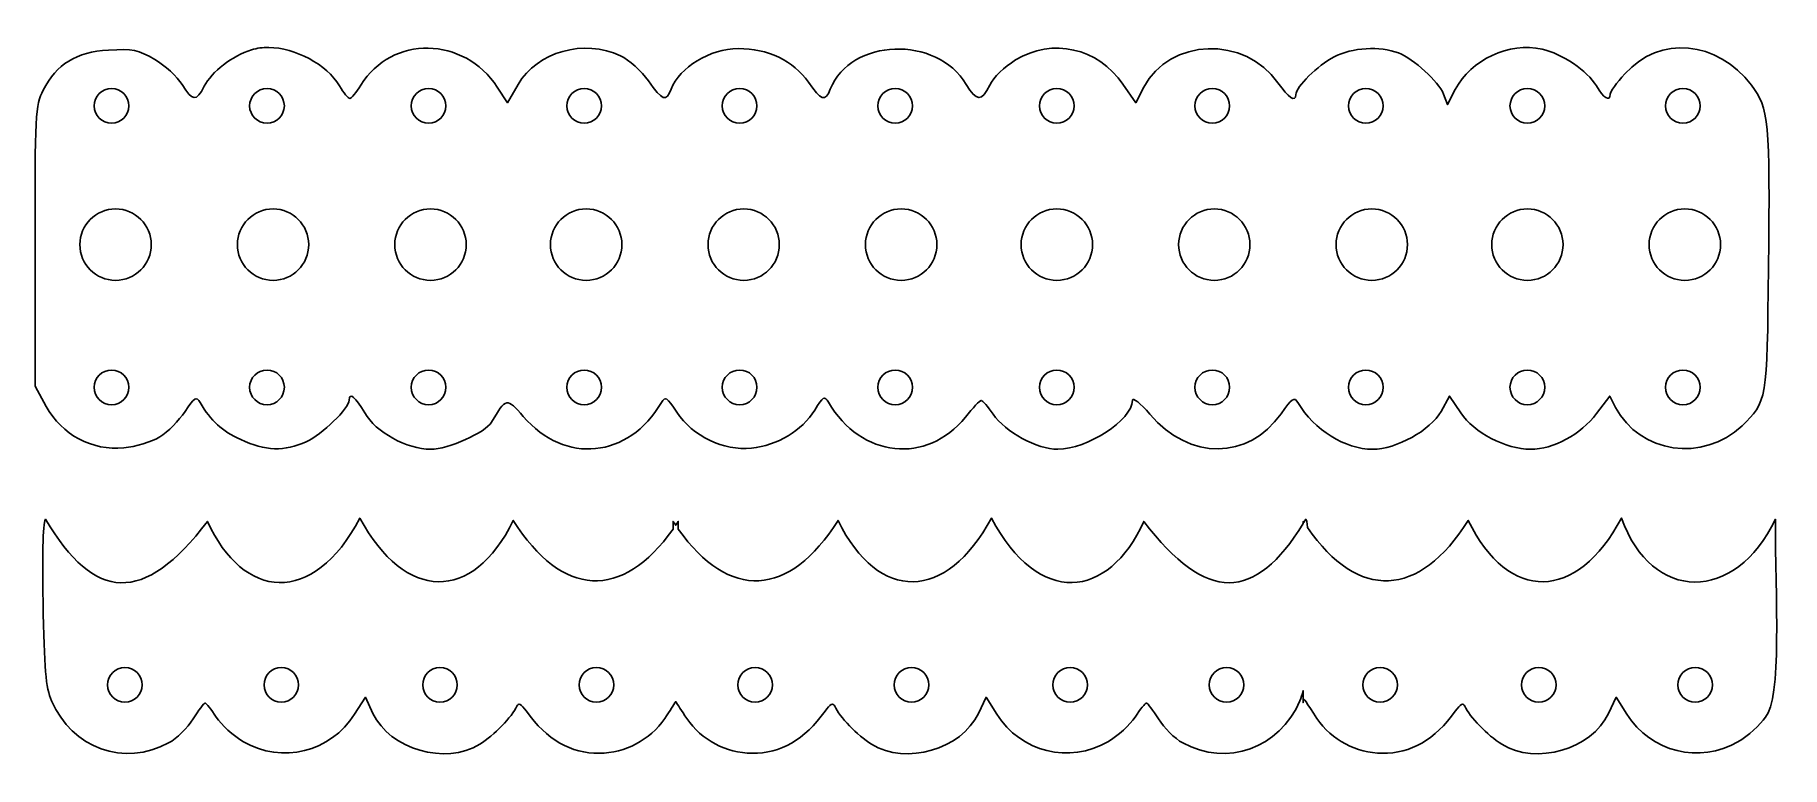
# Model space of a CAD drawing. Header units: centimetres. Extents: x -5.7 to 5.7, y -2.4 to 2.4.
import ezdxf

# ---------------------------------------------------------------- set-up
doc = ezdxf.new("R2010")
doc.units = ezdxf.units.CM
doc.header["$MEASUREMENT"] = 0
doc.layers.add('Layer 1', color=7, linetype='Continuous')

msp = doc.modelspace()

# ---------------------------------------------------------------- linework, layer by layer
at = {"layer": 'Layer 1', "color": 38, "lineweight": 25}
for points, knots in [([(-4.17245, 2.31273), (-4.21219, 2.31347), (-4.25071, 2.30796), (-4.2849, 2.29702), (-4.2849, 2.29702), (-4.41419, 2.25565), (-4.54586, 2.15462), (-4.59579, 2.05807), (-4.59579, 2.05807), (-4.64816, 1.9568), (-4.67128, 1.9585), (-4.74048, 2.07047), (-4.74048, 2.07047), (-4.7716, 2.12083), (-4.85266, 2.19478), (-4.9199, 2.23418), (-4.9199, 2.23418), (-5.02694, 2.29691), (-5.06455, 2.30429), (-5.22252, 2.29536), (-5.22252, 2.29536), (-5.43418, 2.2834), (-5.56313, 2.2043), (-5.65081, 2.03243), (-5.65081, 2.03243), (-5.70091, 1.93422), (-5.70431, 1.87429), (-5.70373, 1.0113), (-5.70373, 1.0113), (-5.70373, 1.0113), (-5.7029, 0.09518), (-5.7029, 0.09518), (-5.7029, 0.09518), (-5.7029, 0.09518), (-5.63014, -0.03877), (-5.63014, -0.03877), (-5.63014, -0.03877), (-5.52979, -0.22279), (-5.3292, -0.32991), (-5.12247, -0.30997), (-5.12247, -0.30997), (-5.04503, -0.3025), (-4.939, -0.27028), (-4.88683, -0.23804), (-4.88683, -0.23804), (-4.83466, -0.2058), (-4.76043, -0.13072), (-4.72147, -0.07185), (-4.72147, -0.07185), (-4.65919, 0.02227), (-4.64733, 0.02932), (-4.62308, -0.01149), (-4.62308, -0.01149), (-4.54948, -0.13532), (-4.48129, -0.19745), (-4.35684, -0.2554), (-4.35684, -0.2554), (-4.19453, -0.33098), (-4.07145, -0.33513), (-3.92689, -0.26946), (-3.92689, -0.26946), (-3.82367, -0.22257), (-3.6466, -0.0506), (-3.6466, 0.00256), (-3.6466, 0.00256), (-3.6466, 0.05803), (-3.60344, 0.02299), (-3.54407, -0.08095), (-3.54407, -0.08095), (-3.47273, -0.20586), (-3.26751, -0.31908), (-3.11164, -0.31908), (-3.11164, -0.31908), (-2.99867, -0.31908), (-2.75252, -0.20928), (-2.71311, -0.14131), (-2.71311, -0.14131), (-2.62018, 0.01898), (-2.61243, 0.02072), (-2.50558, -0.1041), (-2.50558, -0.1041), (-2.23421, -0.42114), (-1.81572, -0.37884), (-1.60104, -0.01232), (-1.60104, -0.01232), (-1.57667, 0.02928), (-1.56443, 0.02195), (-1.50017, -0.07516), (-1.50017, -0.07516), (-1.39513, -0.23389), (-1.19558, -0.33063), (-1.01152, -0.31163), (-1.01152, -0.31163), (-0.8413, -0.29406), (-0.68076, -0.19782), (-0.59728, -0.06276), (-0.59728, -0.06276), (-0.54176, 0.02708), (-0.53266, 0.03278), (-0.50716, -0.01067), (-0.50716, -0.01067), (-0.29315, -0.37534), (0.1376, -0.42224), (0.38994, -0.10824), (0.38994, -0.10824), (0.43848, -0.04783), (0.48556, 0.001), (0.49412, 0.0009), (0.49412, 0.0009), (0.50268, 0.00079), (0.53747, -0.03913), (0.57101, -0.0884), (0.57101, -0.0884), (0.65037, -0.20496), (0.86055, -0.31984), (0.99434, -0.31908), (0.99434, -0.31908), (1.18889, -0.31797), (1.48061, -0.12776), (1.48465, 0.0009), (1.48465, 0.0009), (1.48535, 0.02307), (1.53602, -0.017), (1.59792, -0.08922), (1.59792, -0.08922), (1.85849, -0.39324), (2.24231, -0.39165), (2.45782, -0.08591), (2.45782, -0.08591), (2.52972, 0.0161), (2.54472, 0.02573), (2.56779, -0.01315), (2.56779, -0.01315), (2.67356, -0.19142), (2.87799, -0.31907), (3.05644, -0.31907), (3.05644, -0.31907), (3.21124, -0.31907), (3.43736, -0.19417), (3.5054, -0.07102), (3.5054, -0.07102), (3.5054, -0.07102), (3.56162, 0.02985), (3.56162, 0.02985), (3.56162, 0.02985), (3.56162, 0.02985), (3.63438, -0.08012), (3.63438, -0.08012), (3.63438, -0.08012), (3.72053, -0.2103), (3.9287, -0.31868), (4.09244, -0.31907), (4.09244, -0.31907), (4.24069, -0.31943), (4.42091, -0.22183), (4.52404, -0.08508), (4.52404, -0.08508), (4.52404, -0.08508), (4.61003, 0.02902), (4.61003, 0.02902), (4.61003, 0.02902), (4.61003, 0.02902), (4.64889, -0.04457), (4.64889, -0.04457), (4.64889, -0.04457), (4.80622, -0.34701), (5.22093, -0.40726), (5.47654, -0.16446), (5.47654, -0.16446), (5.63958, -0.00959), (5.64066, -0.00455), (5.65017, 0.8699), (5.65017, 0.8699), (5.66064, 1.83273), (5.65263, 1.91592), (5.53855, 2.06549), (5.53855, 2.06549), (5.31414, 2.3597), (4.93832, 2.39346), (4.70925, 2.1399), (4.70925, 2.1399), (4.65598, 2.08094), (4.61251, 2.02061), (4.61251, 2.00595), (4.61251, 2.00595), (4.61251, 1.95441), (4.56984, 1.98018), (4.52239, 2.06052), (4.52239, 2.06052), (4.46282, 2.16136), (4.30131, 2.2708), (4.16686, 2.30113), (4.16686, 2.30113), (3.95151, 2.3497), (3.69979, 2.23256), (3.59883, 2.03737), (3.59883, 2.03737), (3.59883, 2.03737), (3.54757, 1.93898), (3.54757, 1.93898), (3.54757, 1.93898), (3.54757, 1.93898), (3.52111, 2.00761), (3.52111, 2.00761), (3.52111, 2.00761), (3.48978, 2.08884), (3.3254, 2.23883), (3.22676, 2.27633), (3.22676, 2.27633), (3.10501, 2.32262), (2.92287, 2.31189), (2.80508, 2.25153), (2.80508, 2.25153), (2.69869, 2.19701), (2.55455, 2.05424), (2.55455, 2.00348), (2.55455, 2.00348), (2.55455, 1.95065), (2.50483, 1.98352), (2.43714, 2.0812), (2.43714, 2.0812), (2.22195, 2.39172), (1.72545, 2.37489), (1.55823, 2.05143), (1.55823, 2.05143), (1.55823, 2.05143), (1.50531, 1.95056), (1.50531, 1.95056), (1.50531, 1.95056), (1.50531, 1.95056), (1.4218, 2.0721), (1.4218, 2.0721), (1.4218, 2.0721), (1.25811, 2.30997), (0.95851, 2.37745), (0.719, 2.23085), (0.719, 2.23085), (0.64398, 2.18493), (0.57283, 2.11631), (0.5495, 2.06631), (0.5495, 2.06631), (0.49813, 1.95619), (0.46162, 1.95734), (0.39488, 2.07044), (0.39488, 2.07044), (0.20369, 2.39448), (-0.36379, 2.37425), (-0.49478, 2.03902), (-0.49478, 2.03902), (-0.52773, 1.95469), (-0.55445, 1.96382), (-0.63865, 2.08532), (-0.63865, 2.08532), (-0.73571, 2.22538), (-0.90673, 2.30697), (-1.09754, 2.30525), (-1.09754, 2.30525), (-1.28381, 2.30358), (-1.48135, 2.18415), (-1.53741, 2.03901), (-1.53741, 2.03901), (-1.57017, 1.9542), (-1.59378, 1.96323), (-1.68624, 2.09441), (-1.68624, 2.09441), (-1.73094, 2.15783), (-1.81309, 2.23161), (-1.86897, 2.25812), (-1.86897, 2.25812), (-2.10716, 2.37115), (-2.41414, 2.28496), (-2.54035, 2.0696), (-2.54035, 2.0696), (-2.54035, 2.0696), (-2.6098, 1.95054), (-2.6098, 1.95054), (-2.6098, 1.95054), (-2.6098, 1.95054), (-2.67595, 2.05224), (-2.67595, 2.05224), (-2.67595, 2.05224), (-2.89278, 2.38664), (-3.36721, 2.394), (-3.56975, 2.0663), (-3.56975, 2.0663), (-3.59941, 2.01831), (-3.63218, 1.97866), (-3.64251, 1.97866), (-3.64251, 1.97866), (-3.65284, 1.97866), (-3.6831, 2.01586), (-3.70948, 2.06052), (-3.70948, 2.06052), (-3.79422, 2.20397), (-4.0003, 2.30951), (-4.1725, 2.3127), (-4.1725, 2.3127), (-4.1725, 2.3127), (-4.17245, 2.31273), (-4.17245, 2.31273)], [0, 0, 0, 0, 0.01315789, 0.01315789, 0.01315789, 0.01315789, 0.02631579, 0.02631579, 0.02631579, 0.02631579, 0.03947368, 0.03947368, 0.03947368, 0.03947368, 0.05263158, 0.05263158, 0.05263158, 0.05263158, 0.06578947, 0.06578947, 0.06578947, 0.06578947, 0.07894737, 0.07894737, 0.07894737, 0.07894737, 0.09210526, 0.09210526, 0.09210526, 0.09210526, 0.10526316, 0.10526316, 0.10526316, 0.10526316, 0.11842105, 0.11842105, 0.11842105, 0.11842105, 0.13157895, 0.13157895, 0.13157895, 0.13157895, 0.14473684, 0.14473684, 0.14473684, 0.14473684, 0.15789474, 0.15789474, 0.15789474, 0.15789474, 0.17105263, 0.17105263, 0.17105263, 0.17105263, 0.18421053, 0.18421053, 0.18421053, 0.18421053, 0.19736842, 0.19736842, 0.19736842, 0.19736842, 0.21052632, 0.21052632, 0.21052632, 0.21052632, 0.22368421, 0.22368421, 0.22368421, 0.22368421, 0.23684211, 0.23684211, 0.23684211, 0.23684211, 0.25, 0.25, 0.25, 0.25, 0.26315789, 0.26315789, 0.26315789, 0.26315789, 0.27631579, 0.27631579, 0.27631579, 0.27631579, 0.28947368, 0.28947368, 0.28947368, 0.28947368, 0.30263158, 0.30263158, 0.30263158, 0.30263158, 0.31578947, 0.31578947, 0.31578947, 0.31578947, 0.32894737, 0.32894737, 0.32894737, 0.32894737, 0.34210526, 0.34210526, 0.34210526, 0.34210526, 0.35526316, 0.35526316, 0.35526316, 0.35526316, 0.36842105, 0.36842105, 0.36842105, 0.36842105, 0.38157895, 0.38157895, 0.38157895, 0.38157895, 0.39473684, 0.39473684, 0.39473684, 0.39473684, 0.40789474, 0.40789474, 0.40789474, 0.40789474, 0.42105263, 0.42105263, 0.42105263, 0.42105263, 0.43421053, 0.43421053, 0.43421053, 0.43421053, 0.44736842, 0.44736842, 0.44736842, 0.44736842, 0.46052632, 0.46052632, 0.46052632, 0.46052632, 0.47368421, 0.47368421, 0.47368421, 0.47368421, 0.48684211, 0.48684211, 0.48684211, 0.48684211, 0.5, 0.5, 0.5, 0.5, 0.51315789, 0.51315789, 0.51315789, 0.51315789, 0.52631579, 0.52631579, 0.52631579, 0.52631579, 0.53947368, 0.53947368, 0.53947368, 0.53947368, 0.55263158, 0.55263158, 0.55263158, 0.55263158, 0.56578947, 0.56578947, 0.56578947, 0.56578947, 0.57894737, 0.57894737, 0.57894737, 0.57894737, 0.59210526, 0.59210526, 0.59210526, 0.59210526, 0.60526316, 0.60526316, 0.60526316, 0.60526316, 0.61842105, 0.61842105, 0.61842105, 0.61842105, 0.63157895, 0.63157895, 0.63157895, 0.63157895, 0.64473684, 0.64473684, 0.64473684, 0.64473684, 0.65789474, 0.65789474, 0.65789474, 0.65789474, 0.67105263, 0.67105263, 0.67105263, 0.67105263, 0.68421053, 0.68421053, 0.68421053, 0.68421053, 0.69736842, 0.69736842, 0.69736842, 0.69736842, 0.71052632, 0.71052632, 0.71052632, 0.71052632, 0.72368421, 0.72368421, 0.72368421, 0.72368421, 0.73684211, 0.73684211, 0.73684211, 0.73684211, 0.75, 0.75, 0.75, 0.75, 0.76315789, 0.76315789, 0.76315789, 0.76315789, 0.77631579, 0.77631579, 0.77631579, 0.77631579, 0.78947368, 0.78947368, 0.78947368, 0.78947368, 0.80263158, 0.80263158, 0.80263158, 0.80263158, 0.81578947, 0.81578947, 0.81578947, 0.81578947, 0.82894737, 0.82894737, 0.82894737, 0.82894737, 0.84210526, 0.84210526, 0.84210526, 0.84210526, 0.85526316, 0.85526316, 0.85526316, 0.85526316, 0.86842105, 0.86842105, 0.86842105, 0.86842105, 0.88157895, 0.88157895, 0.88157895, 0.88157895, 0.89473684, 0.89473684, 0.89473684, 0.89473684, 0.90789474, 0.90789474, 0.90789474, 0.90789474, 0.92105263, 0.92105263, 0.92105263, 0.92105263, 0.93421053, 0.93421053, 0.93421053, 0.93421053, 0.94736842, 0.94736842, 0.94736842, 0.94736842, 0.96052632, 0.96052632, 0.96052632, 0.96052632, 0.97368421, 0.97368421, 0.97368421, 0.97368421, 1, 1, 1, 1]), ([(-5.20268, 2.04318), (-5.13995, 2.04318), (-5.08941, 1.99264), (-5.08941, 1.92991), (-5.08941, 1.92991), (-5.08941, 1.86718), (-5.13995, 1.81581), (-5.20268, 1.81581), (-5.20268, 1.81581), (-5.26541, 1.81581), (-5.31678, 1.86718), (-5.31678, 1.92991), (-5.31678, 1.92991), (-5.31678, 1.99264), (-5.26541, 2.04318), (-5.20268, 2.04318)], [0, 0, 0, 0, 0.2, 0.2, 0.2, 0.2, 0.4, 0.4, 0.4, 0.4, 0.6, 0.6, 0.6, 0.6, 1, 1, 1, 1]), ([(-4.18403, 2.04318), (-4.1213, 2.04318), (-4.07076, 1.99264), (-4.07076, 1.92991), (-4.07076, 1.92991), (-4.07076, 1.86718), (-4.1213, 1.81581), (-4.18403, 1.81581), (-4.18403, 1.81581), (-4.24676, 1.81581), (-4.29813, 1.86718), (-4.29813, 1.92991), (-4.29813, 1.92991), (-4.29813, 1.99264), (-4.24676, 2.04318), (-4.18403, 2.04318)], [0, 0, 0, 0, 0.2, 0.2, 0.2, 0.2, 0.4, 0.4, 0.4, 0.4, 0.6, 0.6, 0.6, 0.6, 1, 1, 1, 1]), ([(-3.1257, 2.04318), (-3.06297, 2.04318), (-3.01243, 1.99264), (-3.01243, 1.92991), (-3.01243, 1.92991), (-3.01243, 1.86718), (-3.06297, 1.81581), (-3.1257, 1.81581), (-3.1257, 1.81581), (-3.18843, 1.81581), (-3.2398, 1.86718), (-3.2398, 1.92991), (-3.2398, 1.92991), (-3.2398, 1.99264), (-3.18843, 2.04318), (-3.1257, 2.04318)], [0, 0, 0, 0, 0.2, 0.2, 0.2, 0.2, 0.4, 0.4, 0.4, 0.4, 0.6, 0.6, 0.6, 0.6, 1, 1, 1, 1]), ([(-2.10705, 2.04318), (-2.04432, 2.04318), (-1.99378, 1.99264), (-1.99378, 1.92991), (-1.99378, 1.92991), (-1.99378, 1.86718), (-2.04432, 1.81581), (-2.10705, 1.81581), (-2.10705, 1.81581), (-2.16978, 1.81581), (-2.22115, 1.86718), (-2.22115, 1.92991), (-2.22115, 1.92991), (-2.22115, 1.99264), (-2.16978, 2.04318), (-2.10705, 2.04318)], [0, 0, 0, 0, 0.2, 0.2, 0.2, 0.2, 0.4, 0.4, 0.4, 0.4, 0.6, 0.6, 0.6, 0.6, 1, 1, 1, 1]), ([(-1.08841, 2.04318), (-1.02568, 2.04318), (-0.97514, 1.99264), (-0.97514, 1.92991), (-0.97514, 1.92991), (-0.97514, 1.86718), (-1.02568, 1.81581), (-1.08841, 1.81581), (-1.08841, 1.81581), (-1.15114, 1.81581), (-1.20251, 1.86718), (-1.20251, 1.92991), (-1.20251, 1.92991), (-1.20251, 1.99264), (-1.15114, 2.04318), (-1.08841, 2.04318)], [0, 0, 0, 0, 0.2, 0.2, 0.2, 0.2, 0.4, 0.4, 0.4, 0.4, 0.6, 0.6, 0.6, 0.6, 1, 1, 1, 1]), ([(-0.06976, 2.04318), (-0.00703, 2.04318), (0.04351, 1.99264), (0.04351, 1.92991), (0.04351, 1.92991), (0.04351, 1.86718), (-0.00703, 1.81581), (-0.06976, 1.81581), (-0.06976, 1.81581), (-0.13249, 1.81581), (-0.18386, 1.86718), (-0.18386, 1.92991), (-0.18386, 1.92991), (-0.18386, 1.99264), (-0.13249, 2.04318), (-0.06976, 2.04318)], [0, 0, 0, 0, 0.2, 0.2, 0.2, 0.2, 0.4, 0.4, 0.4, 0.4, 0.6, 0.6, 0.6, 0.6, 1, 1, 1, 1]), ([(0.98857, 2.04318), (1.0513, 2.04318), (1.10184, 1.99264), (1.10184, 1.92991), (1.10184, 1.92991), (1.10184, 1.86718), (1.0513, 1.81581), (0.98857, 1.81581), (0.98857, 1.81581), (0.92584, 1.81581), (0.87447, 1.86718), (0.87447, 1.92991), (0.87447, 1.92991), (0.87447, 1.99264), (0.92584, 2.04318), (0.98857, 2.04318)], [0, 0, 0, 0, 0.2, 0.2, 0.2, 0.2, 0.4, 0.4, 0.4, 0.4, 0.6, 0.6, 0.6, 0.6, 1, 1, 1, 1]), ([(2.00722, 2.04318), (2.06995, 2.04318), (2.12049, 1.99264), (2.12049, 1.92991), (2.12049, 1.92991), (2.12049, 1.86718), (2.06995, 1.81581), (2.00722, 1.81581), (2.00722, 1.81581), (1.94449, 1.81581), (1.89312, 1.86718), (1.89312, 1.92991), (1.89312, 1.92991), (1.89312, 1.99264), (1.94449, 2.04318), (2.00722, 2.04318)], [0, 0, 0, 0, 0.2, 0.2, 0.2, 0.2, 0.4, 0.4, 0.4, 0.4, 0.6, 0.6, 0.6, 0.6, 1, 1, 1, 1]), ([(3.01264, 2.04318), (3.07537, 2.04318), (3.12591, 1.99264), (3.12591, 1.92991), (3.12591, 1.92991), (3.12591, 1.86718), (3.07537, 1.81581), (3.01264, 1.81581), (3.01264, 1.81581), (2.94991, 1.81581), (2.89854, 1.86718), (2.89854, 1.92991), (2.89854, 1.92991), (2.89854, 1.99264), (2.94991, 2.04318), (3.01264, 2.04318)], [0, 0, 0, 0, 0.2, 0.2, 0.2, 0.2, 0.4, 0.4, 0.4, 0.4, 0.6, 0.6, 0.6, 0.6, 1, 1, 1, 1]), ([(4.07097, 2.04318), (4.1337, 2.04318), (4.18424, 1.99264), (4.18424, 1.92991), (4.18424, 1.92991), (4.18424, 1.86718), (4.1337, 1.81581), (4.07097, 1.81581), (4.07097, 1.81581), (4.00824, 1.81581), (3.95687, 1.86718), (3.95687, 1.92991), (3.95687, 1.92991), (3.95687, 1.99264), (4.00824, 2.04318), (4.07097, 2.04318)], [0, 0, 0, 0, 0.2, 0.2, 0.2, 0.2, 0.4, 0.4, 0.4, 0.4, 0.6, 0.6, 0.6, 0.6, 1, 1, 1, 1]), ([(5.08962, 2.04318), (5.15235, 2.04318), (5.20289, 1.99264), (5.20289, 1.92991), (5.20289, 1.92991), (5.20289, 1.86718), (5.15235, 1.81581), (5.08962, 1.81581), (5.08962, 1.81581), (5.02689, 1.81581), (4.97552, 1.86718), (4.97552, 1.92991), (4.97552, 1.92991), (4.97552, 1.99264), (5.02689, 2.04318), (5.08962, 2.04318)], [0, 0, 0, 0, 0.2, 0.2, 0.2, 0.2, 0.4, 0.4, 0.4, 0.4, 0.6, 0.6, 0.6, 0.6, 1, 1, 1, 1]), ([(-5.17622, 1.25522), (-5.04706, 1.25522), (-4.94223, 1.15039), (-4.94223, 1.02123), (-4.94223, 1.02123), (-4.94223, 0.89207), (-5.04706, 0.78724), (-5.17622, 0.78724), (-5.17622, 0.78724), (-5.30538, 0.78724), (-5.41021, 0.89207), (-5.41021, 1.02123), (-5.41021, 1.02123), (-5.41021, 1.15039), (-5.30538, 1.25522), (-5.17622, 1.25522)], [0, 0, 0, 0, 0.2, 0.2, 0.2, 0.2, 0.4, 0.4, 0.4, 0.4, 0.6, 0.6, 0.6, 0.6, 1, 1, 1, 1]), ([(-4.14434, 1.25522), (-4.01518, 1.25522), (-3.91118, 1.15039), (-3.91118, 1.02123), (-3.91118, 1.02123), (-3.91118, 0.89207), (-4.01519, 0.78724), (-4.14434, 0.78724), (-4.14434, 0.78724), (-4.2735, 0.78724), (-4.37833, 0.89207), (-4.37833, 1.02123), (-4.37833, 1.02123), (-4.37833, 1.15039), (-4.2735, 1.25522), (-4.14434, 1.25522)], [0, 0, 0, 0, 0.2, 0.2, 0.2, 0.2, 0.4, 0.4, 0.4, 0.4, 0.6, 0.6, 0.6, 0.6, 1, 1, 1, 1]), ([(-3.11329, 1.25522), (-2.98413, 1.25522), (-2.8793, 1.15039), (-2.8793, 1.02123), (-2.8793, 1.02123), (-2.8793, 0.89207), (-2.98413, 0.78724), (-3.11329, 0.78724), (-3.11329, 0.78724), (-3.24245, 0.78724), (-3.34728, 0.89207), (-3.34728, 1.02123), (-3.34728, 1.02123), (-3.34728, 1.15039), (-3.24245, 1.25522), (-3.11329, 1.25522)], [0, 0, 0, 0, 0.2, 0.2, 0.2, 0.2, 0.4, 0.4, 0.4, 0.4, 0.6, 0.6, 0.6, 0.6, 1, 1, 1, 1]), ([(-2.09382, 1.25522), (-1.96466, 1.25522), (-1.85983, 1.15039), (-1.85983, 1.02123), (-1.85983, 1.02123), (-1.85983, 0.89207), (-1.96466, 0.78724), (-2.09382, 0.78724), (-2.09382, 0.78724), (-2.22298, 0.78724), (-2.32781, 0.89207), (-2.32781, 1.02123), (-2.32781, 1.02123), (-2.32781, 1.15039), (-2.22298, 1.25522), (-2.09382, 1.25522)], [0, 0, 0, 0, 0.2, 0.2, 0.2, 0.2, 0.4, 0.4, 0.4, 0.4, 0.6, 0.6, 0.6, 0.6, 1, 1, 1, 1]), ([(-1.06195, 1.25522), (-0.93279, 1.25522), (-0.82879, 1.15039), (-0.82879, 1.02123), (-0.82879, 1.02123), (-0.82879, 0.89207), (-0.9328, 0.78724), (-1.06195, 0.78724), (-1.06195, 0.78724), (-1.19111, 0.78724), (-1.29594, 0.89207), (-1.29594, 1.02123), (-1.29594, 1.02123), (-1.29594, 1.15039), (-1.19111, 1.25522), (-1.06195, 1.25522)], [0, 0, 0, 0, 0.2, 0.2, 0.2, 0.2, 0.4, 0.4, 0.4, 0.4, 0.6, 0.6, 0.6, 0.6, 1, 1, 1, 1]), ([(-0.0309, 1.25522), (0.09826, 1.25522), (0.20309, 1.15039), (0.20309, 1.02123), (0.20309, 1.02123), (0.20309, 0.89207), (0.09826, 0.78724), (-0.0309, 0.78724), (-0.0309, 0.78724), (-0.16006, 0.78724), (-0.26489, 0.89207), (-0.26489, 1.02123), (-0.26489, 1.02123), (-0.26489, 1.15039), (-0.16006, 1.25522), (-0.0309, 1.25522)], [0, 0, 0, 0, 0.2, 0.2, 0.2, 0.2, 0.4, 0.4, 0.4, 0.4, 0.6, 0.6, 0.6, 0.6, 1, 1, 1, 1]), ([(0.98857, 1.25522), (1.11773, 1.25522), (1.22256, 1.15039), (1.22256, 1.02123), (1.22256, 1.02123), (1.22256, 0.89207), (1.11773, 0.78724), (0.98857, 0.78724), (0.98857, 0.78724), (0.85941, 0.78724), (0.75458, 0.89207), (0.75458, 1.02123), (0.75458, 1.02123), (0.75458, 1.15039), (0.85941, 1.25522), (0.98857, 1.25522)], [0, 0, 0, 0, 0.2, 0.2, 0.2, 0.2, 0.4, 0.4, 0.4, 0.4, 0.6, 0.6, 0.6, 0.6, 1, 1, 1, 1]), ([(2.02045, 1.25522), (2.14961, 1.25522), (2.25361, 1.15039), (2.25361, 1.02123), (2.25361, 1.02123), (2.25361, 0.89207), (2.1496, 0.78724), (2.02045, 0.78724), (2.02045, 0.78724), (1.89129, 0.78724), (1.78646, 0.89207), (1.78646, 1.02123), (1.78646, 1.02123), (1.78646, 1.15039), (1.89129, 1.25522), (2.02045, 1.25522)], [0, 0, 0, 0, 0.2, 0.2, 0.2, 0.2, 0.4, 0.4, 0.4, 0.4, 0.6, 0.6, 0.6, 0.6, 1, 1, 1, 1]), ([(3.0515, 1.25522), (3.18066, 1.25522), (3.28549, 1.15039), (3.28549, 1.02123), (3.28549, 1.02123), (3.28549, 0.89207), (3.18066, 0.78724), (3.0515, 0.78724), (3.0515, 0.78724), (2.92234, 0.78724), (2.81751, 0.89207), (2.81751, 1.02123), (2.81751, 1.02123), (2.81751, 1.15039), (2.92234, 1.25522), (3.0515, 1.25522)], [0, 0, 0, 0, 0.2, 0.2, 0.2, 0.2, 0.4, 0.4, 0.4, 0.4, 0.6, 0.6, 0.6, 0.6, 1, 1, 1, 1]), ([(4.07097, 1.25522), (4.20013, 1.25522), (4.30413, 1.15039), (4.30413, 1.02123), (4.30413, 1.02123), (4.30413, 0.89207), (4.20012, 0.78724), (4.07097, 0.78724), (4.07097, 0.78724), (3.94181, 0.78724), (3.83698, 0.89207), (3.83698, 1.02123), (3.83698, 1.02123), (3.83698, 1.15039), (3.94181, 1.25522), (4.07097, 1.25522)], [0, 0, 0, 0, 0.2, 0.2, 0.2, 0.2, 0.4, 0.4, 0.4, 0.4, 0.6, 0.6, 0.6, 0.6, 1, 1, 1, 1]), ([(5.10202, 1.25522), (5.23118, 1.25522), (5.33601, 1.15039), (5.33601, 1.02123), (5.33601, 1.02123), (5.33601, 0.89207), (5.23118, 0.78724), (5.10202, 0.78724), (5.10202, 0.78724), (4.97286, 0.78724), (4.86803, 0.89207), (4.86803, 1.02123), (4.86803, 1.02123), (4.86803, 1.15039), (4.97286, 1.25522), (5.10202, 1.25522)], [0, 0, 0, 0, 0.2, 0.2, 0.2, 0.2, 0.4, 0.4, 0.4, 0.4, 0.6, 0.6, 0.6, 0.6, 1, 1, 1, 1]), ([(-5.20268, 0.20019), (-5.13995, 0.20019), (-5.08941, 0.14965), (-5.08941, 0.08692), (-5.08941, 0.08692), (-5.08941, 0.02419), (-5.13995, -0.02718), (-5.20268, -0.02718), (-5.20268, -0.02718), (-5.26541, -0.02718), (-5.31678, 0.02419), (-5.31678, 0.08692), (-5.31678, 0.08692), (-5.31678, 0.14965), (-5.26541, 0.20019), (-5.20268, 0.20019)], [0, 0, 0, 0, 0.2, 0.2, 0.2, 0.2, 0.4, 0.4, 0.4, 0.4, 0.6, 0.6, 0.6, 0.6, 1, 1, 1, 1]), ([(-4.18403, 0.20019), (-4.1213, 0.20019), (-4.07076, 0.14965), (-4.07076, 0.08692), (-4.07076, 0.08692), (-4.07076, 0.02419), (-4.1213, -0.02718), (-4.18403, -0.02718), (-4.18403, -0.02718), (-4.24676, -0.02718), (-4.29813, 0.02419), (-4.29813, 0.08692), (-4.29813, 0.08692), (-4.29813, 0.14965), (-4.24676, 0.20019), (-4.18403, 0.20019)], [0, 0, 0, 0, 0.2, 0.2, 0.2, 0.2, 0.4, 0.4, 0.4, 0.4, 0.6, 0.6, 0.6, 0.6, 1, 1, 1, 1]), ([(-3.1257, 0.20019), (-3.06297, 0.20019), (-3.01243, 0.14965), (-3.01243, 0.08692), (-3.01243, 0.08692), (-3.01243, 0.02419), (-3.06297, -0.02718), (-3.1257, -0.02718), (-3.1257, -0.02718), (-3.18843, -0.02718), (-3.2398, 0.02419), (-3.2398, 0.08692), (-3.2398, 0.08692), (-3.2398, 0.14965), (-3.18843, 0.20019), (-3.1257, 0.20019)], [0, 0, 0, 0, 0.2, 0.2, 0.2, 0.2, 0.4, 0.4, 0.4, 0.4, 0.6, 0.6, 0.6, 0.6, 1, 1, 1, 1]), ([(-2.10705, 0.20019), (-2.04432, 0.20019), (-1.99378, 0.14965), (-1.99378, 0.08692), (-1.99378, 0.08692), (-1.99378, 0.02419), (-2.04432, -0.02718), (-2.10705, -0.02718), (-2.10705, -0.02718), (-2.16978, -0.02718), (-2.22115, 0.02419), (-2.22115, 0.08692), (-2.22115, 0.08692), (-2.22115, 0.14965), (-2.16978, 0.20019), (-2.10705, 0.20019)], [0, 0, 0, 0, 0.2, 0.2, 0.2, 0.2, 0.4, 0.4, 0.4, 0.4, 0.6, 0.6, 0.6, 0.6, 1, 1, 1, 1]), ([(-1.08841, 0.20019), (-1.02568, 0.20019), (-0.97514, 0.14965), (-0.97514, 0.08692), (-0.97514, 0.08692), (-0.97514, 0.02419), (-1.02568, -0.02718), (-1.08841, -0.02718), (-1.08841, -0.02718), (-1.15114, -0.02718), (-1.20251, 0.02419), (-1.20251, 0.08692), (-1.20251, 0.08692), (-1.20251, 0.14965), (-1.15114, 0.20019), (-1.08841, 0.20019)], [0, 0, 0, 0, 0.2, 0.2, 0.2, 0.2, 0.4, 0.4, 0.4, 0.4, 0.6, 0.6, 0.6, 0.6, 1, 1, 1, 1]), ([(-0.06976, 0.20019), (-0.00703, 0.20019), (0.04351, 0.14965), (0.04351, 0.08692), (0.04351, 0.08692), (0.04351, 0.02419), (-0.00703, -0.02718), (-0.06976, -0.02718), (-0.06976, -0.02718), (-0.13249, -0.02718), (-0.18386, 0.02419), (-0.18386, 0.08692), (-0.18386, 0.08692), (-0.18386, 0.14965), (-0.13249, 0.20019), (-0.06976, 0.20019)], [0, 0, 0, 0, 0.2, 0.2, 0.2, 0.2, 0.4, 0.4, 0.4, 0.4, 0.6, 0.6, 0.6, 0.6, 1, 1, 1, 1]), ([(0.98857, 0.20019), (1.0513, 0.20019), (1.10184, 0.14965), (1.10184, 0.08692), (1.10184, 0.08692), (1.10184, 0.02419), (1.0513, -0.02718), (0.98857, -0.02718), (0.98857, -0.02718), (0.92584, -0.02718), (0.87447, 0.02419), (0.87447, 0.08692), (0.87447, 0.08692), (0.87447, 0.14965), (0.92584, 0.20019), (0.98857, 0.20019)], [0, 0, 0, 0, 0.2, 0.2, 0.2, 0.2, 0.4, 0.4, 0.4, 0.4, 0.6, 0.6, 0.6, 0.6, 1, 1, 1, 1]), ([(2.00722, 0.20019), (2.06995, 0.20019), (2.12049, 0.14965), (2.12049, 0.08692), (2.12049, 0.08692), (2.12049, 0.02419), (2.06995, -0.02718), (2.00722, -0.02718), (2.00722, -0.02718), (1.94449, -0.02718), (1.89312, 0.02419), (1.89312, 0.08692), (1.89312, 0.08692), (1.89312, 0.14965), (1.94449, 0.20019), (2.00722, 0.20019)], [0, 0, 0, 0, 0.2, 0.2, 0.2, 0.2, 0.4, 0.4, 0.4, 0.4, 0.6, 0.6, 0.6, 0.6, 1, 1, 1, 1]), ([(3.01264, 0.20019), (3.07537, 0.20019), (3.12591, 0.14965), (3.12591, 0.08692), (3.12591, 0.08692), (3.12591, 0.02419), (3.07537, -0.02718), (3.01264, -0.02718), (3.01264, -0.02718), (2.94991, -0.02718), (2.89854, 0.02419), (2.89854, 0.08692), (2.89854, 0.08692), (2.89854, 0.14965), (2.94991, 0.20019), (3.01264, 0.20019)], [0, 0, 0, 0, 0.2, 0.2, 0.2, 0.2, 0.4, 0.4, 0.4, 0.4, 0.6, 0.6, 0.6, 0.6, 1, 1, 1, 1]), ([(4.07097, 0.20019), (4.1337, 0.20019), (4.18424, 0.14965), (4.18424, 0.08692), (4.18424, 0.08692), (4.18424, 0.02419), (4.1337, -0.02718), (4.07097, -0.02718), (4.07097, -0.02718), (4.00824, -0.02718), (3.95687, 0.02419), (3.95687, 0.08692), (3.95687, 0.08692), (3.95687, 0.14965), (4.00824, 0.20019), (4.07097, 0.20019)], [0, 0, 0, 0, 0.2, 0.2, 0.2, 0.2, 0.4, 0.4, 0.4, 0.4, 0.6, 0.6, 0.6, 0.6, 1, 1, 1, 1]), ([(5.08962, 0.20019), (5.15235, 0.20019), (5.20289, 0.14965), (5.20289, 0.08692), (5.20289, 0.08692), (5.20289, 0.02419), (5.15235, -0.02718), (5.08962, -0.02718), (5.08962, -0.02718), (5.02689, -0.02718), (4.97552, 0.02419), (4.97552, 0.08692), (4.97552, 0.08692), (4.97552, 0.14965), (5.02689, 0.20019), (5.08962, 0.20019)], [0, 0, 0, 0, 0.2, 0.2, 0.2, 0.2, 0.4, 0.4, 0.4, 0.4, 0.6, 0.6, 0.6, 0.6, 1, 1, 1, 1])]:
    msp.add_open_spline(points, degree=3, knots=knots, dxfattribs=at)
at = {"layer": 'Layer 1', "color": 28, "lineweight": 25}
for points, knots in [([(-3.57555, -0.76937), (-3.8836, -1.35368), (-4.34333, -1.30373), (-4.57353, -0.79087), (-4.57353, -0.79087), (-4.99264, -1.34086), (-5.31457, -1.31764), (-5.63434, -0.77764), (-5.63434, -0.77764), (-5.65064, -0.77764), (-5.65657, -0.97914), (-5.65088, -1.31838), (-5.65088, -1.31838), (-5.64351, -1.75782), (-5.63298, -1.8801), (-5.59548, -1.96661), (-5.59548, -1.96661), (-5.46114, -2.27657), (-5.11782, -2.39994), (-4.82902, -2.24194), (-4.82902, -2.24194), (-4.77665, -2.21329), (-4.70424, -2.14248), (-4.66862, -2.08484), (-4.66862, -2.08484), (-4.633, -2.0272), (-4.59763, -1.98048), (-4.59007, -1.98066), (-4.59007, -1.98066), (-4.58252, -1.98085), (-4.54994, -2.02205), (-4.51731, -2.07244), (-4.51731, -2.07244), (-4.48468, -2.12283), (-4.404, -2.19575), (-4.33789, -2.2345), (-4.33789, -2.2345), (-4.08697, -2.38155), (-3.76711, -2.30185), (-3.61029, -2.05343), (-3.61029, -2.05343), (-3.61029, -2.05343), (-3.54001, -1.94264), (-3.54001, -1.94264), (-3.54001, -1.94264), (-3.54001, -1.94264), (-3.4904, -2.04847), (-3.4904, -2.04847), (-3.4904, -2.04847), (-3.37887, -2.28496), (-3.01625, -2.38949), (-2.79091, -2.25021), (-2.79091, -2.25021), (-2.69748, -2.19246), (-2.57881, -2.07099), (-2.54865, -2.00134), (-2.54865, -2.00134), (-2.53835, -1.97756), (-2.51886, -1.98743), (-2.48581, -2.03359), (-2.48581, -2.03359), (-2.35131, -2.22147), (-2.19595, -2.31151), (-2.00791, -2.30975), (-2.00791, -2.30975), (-1.83728, -2.30815), (-1.6773, -2.22333), (-1.57962, -2.08237), (-1.57962, -2.08237), (-1.54379, -2.03066), (-1.52154, -1.99076), (-1.50769, -1.97158), (-1.50769, -1.97158), (-1.49384, -1.99077), (-1.47076, -2.03066), (-1.43493, -2.08237), (-1.43493, -2.08237), (-1.33725, -2.22332), (-1.17809, -2.30815), (-1.00746, -2.30975), (-1.00746, -2.30975), (-0.81941, -2.31151), (-0.66323, -2.22147), (-0.52873, -2.03359), (-0.52873, -2.03359), (-0.49568, -1.98743), (-0.47619, -1.97756), (-0.46589, -2.00134), (-0.46589, -2.00134), (-0.43573, -2.07099), (-0.31789, -2.19247), (-0.22446, -2.25021), (-0.22446, -2.25021), (0.00089, -2.38948), (0.3635, -2.28495), (0.47503, -2.04847), (0.47503, -2.04847), (0.47503, -2.04847), (0.52547, -1.94264), (0.52547, -1.94264), (0.52547, -1.94264), (0.52547, -1.94264), (0.59492, -2.05343), (0.59492, -2.05343), (0.59492, -2.05343), (0.75174, -2.30185), (1.0716, -2.38155), (1.32252, -2.2345), (1.32252, -2.2345), (1.38863, -2.19575), (1.46931, -2.12283), (1.50194, -2.07244), (1.50194, -2.07244), (1.53457, -2.02205), (1.56797, -1.98085), (1.57553, -1.98066), (1.57553, -1.98066), (1.58308, -1.98047), (1.61845, -2.0272), (1.65408, -2.08484), (1.65408, -2.08484), (1.6897, -2.14248), (1.76129, -2.21329), (1.81366, -2.24194), (1.81366, -2.24194), (2.10247, -2.39994), (2.44661, -2.27657), (2.58095, -1.96661), (2.58095, -1.96661), (2.58929, -1.94737), (2.5957, -1.92548), (2.60162, -1.89964), (2.60162, -1.89964), (2.60162, -1.89964), (2.60162, -1.97902), (2.60162, -1.97902), (2.60162, -1.97902), (2.60162, -1.92512), (2.62435, -1.98392), (2.69257, -2.08237), (2.69257, -2.08237), (2.79025, -2.22332), (2.94941, -2.30815), (3.12004, -2.30975), (3.12004, -2.30975), (3.30809, -2.31151), (3.46427, -2.22147), (3.59877, -2.03359), (3.59877, -2.03359), (3.63182, -1.98743), (3.65131, -1.97756), (3.66161, -2.00134), (3.66161, -2.00134), (3.69177, -2.07099), (3.80961, -2.19247), (3.90304, -2.25021), (3.90304, -2.25021), (4.12839, -2.38948), (4.491, -2.28495), (4.60253, -2.04847), (4.60253, -2.04847), (4.60253, -2.04847), (4.65297, -1.94264), (4.65297, -1.94264), (4.65297, -1.94264), (4.65297, -1.94264), (4.72242, -2.05343), (4.72242, -2.05343), (4.72242, -2.05343), (4.87924, -2.30185), (5.1991, -2.38155), (5.45002, -2.2345), (5.45002, -2.2345), (5.51613, -2.19575), (5.59681, -2.12283), (5.62944, -2.07244), (5.62944, -2.07244), (5.7388, -1.95854), (5.69516, -1.28381), (5.69476, -0.77681), (5.69476, -0.77681), (5.43621, -1.32747), (4.88235, -1.32533), (4.68769, -0.76937), (4.68769, -0.76937), (4.394, -1.31679), (3.94854, -1.32801), (3.6831, -0.78508), (3.6831, -0.78508), (3.36399, -1.29352), (2.96243, -1.31339), (2.63055, -0.83221), (2.63055, -0.83221), (2.62751, -0.7976), (2.62387, -0.77764), (2.61897, -0.77764), (2.61897, -0.77764), (2.61488, -0.78455), (2.61066, -0.79074), (2.60657, -0.79748), (2.60657, -0.79748), (2.60513, -0.79527), (2.60387, -0.7931), (2.60244, -0.79087), (2.60244, -0.79087), (2.60244, -0.79087), (2.60244, -0.80493), (2.60244, -0.80493), (2.60244, -0.80493), (2.28815, -1.31777), (1.96996, -1.33127), (1.55816, -0.79087), (1.55816, -0.79087), (1.32796, -1.30374), (0.86823, -1.35368), (0.56018, -0.76937), (0.56018, -0.76937), (0.26649, -1.31679), (-0.17897, -1.32801), (-0.44441, -0.78508), (-0.44441, -0.78508), (-0.76147, -1.29026), (-1.15971, -1.31301), (-1.49034, -0.8413), (-1.49034, -0.8413), (-1.49034, -0.8413), (-1.49034, -0.79086), (-1.49034, -0.79086), (-1.49034, -0.79086), (-1.49605, -0.79973), (-1.50195, -0.80792), (-1.5077, -0.81649), (-1.5077, -0.81649), (-1.51345, -0.80792), (-1.51935, -0.79973), (-1.52506, -0.79086), (-1.52506, -0.79086), (-1.52506, -0.79086), (-1.52506, -0.8413), (-1.52506, -0.8413), (-1.52506, -0.8413), (-1.85569, -1.31301), (-2.25393, -1.29026), (-2.57099, -0.78508), (-2.57099, -0.78508), (-2.83643, -1.32801), (-3.28189, -1.31679), (-3.57558, -0.76937), (-3.57558, -0.76937), (-3.57558, -0.76937), (-3.57555, -0.76937), (-3.57555, -0.76937)], [0, 0, 0, 0, 0.015625, 0.015625, 0.015625, 0.015625, 0.03125, 0.03125, 0.03125, 0.03125, 0.046875, 0.046875, 0.046875, 0.046875, 0.0625, 0.0625, 0.0625, 0.0625, 0.078125, 0.078125, 0.078125, 0.078125, 0.09375, 0.09375, 0.09375, 0.09375, 0.109375, 0.109375, 0.109375, 0.109375, 0.125, 0.125, 0.125, 0.125, 0.140625, 0.140625, 0.140625, 0.140625, 0.15625, 0.15625, 0.15625, 0.15625, 0.171875, 0.171875, 0.171875, 0.171875, 0.1875, 0.1875, 0.1875, 0.1875, 0.203125, 0.203125, 0.203125, 0.203125, 0.21875, 0.21875, 0.21875, 0.21875, 0.234375, 0.234375, 0.234375, 0.234375, 0.25, 0.25, 0.25, 0.25, 0.265625, 0.265625, 0.265625, 0.265625, 0.28125, 0.28125, 0.28125, 0.28125, 0.296875, 0.296875, 0.296875, 0.296875, 0.3125, 0.3125, 0.3125, 0.3125, 0.328125, 0.328125, 0.328125, 0.328125, 0.34375, 0.34375, 0.34375, 0.34375, 0.359375, 0.359375, 0.359375, 0.359375, 0.375, 0.375, 0.375, 0.375, 0.390625, 0.390625, 0.390625, 0.390625, 0.40625, 0.40625, 0.40625, 0.40625, 0.421875, 0.421875, 0.421875, 0.421875, 0.4375, 0.4375, 0.4375, 0.4375, 0.453125, 0.453125, 0.453125, 0.453125, 0.46875, 0.46875, 0.46875, 0.46875, 0.484375, 0.484375, 0.484375, 0.484375, 0.5, 0.5, 0.5, 0.5, 0.515625, 0.515625, 0.515625, 0.515625, 0.53125, 0.53125, 0.53125, 0.53125, 0.546875, 0.546875, 0.546875, 0.546875, 0.5625, 0.5625, 0.5625, 0.5625, 0.578125, 0.578125, 0.578125, 0.578125, 0.59375, 0.59375, 0.59375, 0.59375, 0.609375, 0.609375, 0.609375, 0.609375, 0.625, 0.625, 0.625, 0.625, 0.640625, 0.640625, 0.640625, 0.640625, 0.65625, 0.65625, 0.65625, 0.65625, 0.671875, 0.671875, 0.671875, 0.671875, 0.6875, 0.6875, 0.6875, 0.6875, 0.703125, 0.703125, 0.703125, 0.703125, 0.71875, 0.71875, 0.71875, 0.71875, 0.734375, 0.734375, 0.734375, 0.734375, 0.75, 0.75, 0.75, 0.75, 0.765625, 0.765625, 0.765625, 0.765625, 0.78125, 0.78125, 0.78125, 0.78125, 0.796875, 0.796875, 0.796875, 0.796875, 0.8125, 0.8125, 0.8125, 0.8125, 0.828125, 0.828125, 0.828125, 0.828125, 0.84375, 0.84375, 0.84375, 0.84375, 0.859375, 0.859375, 0.859375, 0.859375, 0.875, 0.875, 0.875, 0.875, 0.890625, 0.890625, 0.890625, 0.890625, 0.90625, 0.90625, 0.90625, 0.90625, 0.921875, 0.921875, 0.921875, 0.921875, 0.9375, 0.9375, 0.9375, 0.9375, 0.953125, 0.953125, 0.953125, 0.953125, 0.96875, 0.96875, 0.96875, 0.96875, 1, 1, 1, 1]), ([(-5.11509, -1.74833), (-5.05246, -1.74833), (-5.00182, -1.79898), (-5.00182, -1.8616), (-5.00182, -1.8616), (-5.00182, -1.92423), (-5.05247, -1.97487), (-5.11509, -1.97487), (-5.11509, -1.97487), (-5.17772, -1.97487), (-5.22836, -1.92422), (-5.22836, -1.8616), (-5.22836, -1.8616), (-5.22836, -1.79897), (-5.17771, -1.74833), (-5.11509, -1.74833)], [0, 0, 0, 0, 0.2, 0.2, 0.2, 0.2, 0.4, 0.4, 0.4, 0.4, 0.6, 0.6, 0.6, 0.6, 1, 1, 1, 1]), ([(-4.09066, -1.74833), (-4.02803, -1.74833), (-3.97739, -1.79898), (-3.97739, -1.8616), (-3.97739, -1.8616), (-3.97739, -1.92423), (-4.02804, -1.97487), (-4.09066, -1.97487), (-4.09066, -1.97487), (-4.15329, -1.97487), (-4.20393, -1.92422), (-4.20393, -1.8616), (-4.20393, -1.8616), (-4.20393, -1.79897), (-4.15328, -1.74833), (-4.09066, -1.74833)], [0, 0, 0, 0, 0.2, 0.2, 0.2, 0.2, 0.4, 0.4, 0.4, 0.4, 0.6, 0.6, 0.6, 0.6, 1, 1, 1, 1]), ([(-3.05134, -1.74833), (-2.98871, -1.74833), (-2.93807, -1.79898), (-2.93807, -1.8616), (-2.93807, -1.8616), (-2.93807, -1.92423), (-2.98872, -1.97487), (-3.05134, -1.97487), (-3.05134, -1.97487), (-3.11397, -1.97487), (-3.16461, -1.92422), (-3.16461, -1.8616), (-3.16461, -1.8616), (-3.16461, -1.79897), (-3.11396, -1.74833), (-3.05134, -1.74833)], [0, 0, 0, 0, 0.2, 0.2, 0.2, 0.2, 0.4, 0.4, 0.4, 0.4, 0.6, 0.6, 0.6, 0.6, 1, 1, 1, 1]), ([(-2.02691, -1.74833), (-1.96428, -1.74833), (-1.91364, -1.79898), (-1.91364, -1.8616), (-1.91364, -1.8616), (-1.91364, -1.92423), (-1.96429, -1.97487), (-2.02691, -1.97487), (-2.02691, -1.97487), (-2.08954, -1.97487), (-2.14018, -1.92422), (-2.14018, -1.8616), (-2.14018, -1.8616), (-2.14018, -1.79897), (-2.08953, -1.74833), (-2.02691, -1.74833)], [0, 0, 0, 0, 0.2, 0.2, 0.2, 0.2, 0.4, 0.4, 0.4, 0.4, 0.6, 0.6, 0.6, 0.6, 1, 1, 1, 1]), ([(-0.98759, -1.74833), (-0.92496, -1.74833), (-0.87432, -1.79898), (-0.87432, -1.8616), (-0.87432, -1.8616), (-0.87432, -1.92423), (-0.92497, -1.97487), (-0.98759, -1.97487), (-0.98759, -1.97487), (-1.05022, -1.97487), (-1.10086, -1.92422), (-1.10086, -1.8616), (-1.10086, -1.8616), (-1.10086, -1.79897), (-1.05021, -1.74833), (-0.98759, -1.74833)], [0, 0, 0, 0, 0.2, 0.2, 0.2, 0.2, 0.4, 0.4, 0.4, 0.4, 0.6, 0.6, 0.6, 0.6, 1, 1, 1, 1]), ([(0.03684, -1.74833), (0.09947, -1.74833), (0.15011, -1.79898), (0.15011, -1.8616), (0.15011, -1.8616), (0.15011, -1.92423), (0.09946, -1.97487), (0.03684, -1.97487), (0.03684, -1.97487), (-0.02579, -1.97487), (-0.07643, -1.92422), (-0.07643, -1.8616), (-0.07643, -1.8616), (-0.07643, -1.79897), (-0.02578, -1.74833), (0.03684, -1.74833)], [0, 0, 0, 0, 0.2, 0.2, 0.2, 0.2, 0.4, 0.4, 0.4, 0.4, 0.6, 0.6, 0.6, 0.6, 1, 1, 1, 1]), ([(1.07616, -1.74833), (1.13879, -1.74833), (1.18943, -1.79898), (1.18943, -1.8616), (1.18943, -1.8616), (1.18943, -1.92423), (1.13878, -1.97487), (1.07616, -1.97487), (1.07616, -1.97487), (1.01353, -1.97487), (0.96289, -1.92422), (0.96289, -1.8616), (0.96289, -1.8616), (0.96289, -1.79897), (1.01354, -1.74833), (1.07616, -1.74833)], [0, 0, 0, 0, 0.2, 0.2, 0.2, 0.2, 0.4, 0.4, 0.4, 0.4, 0.6, 0.6, 0.6, 0.6, 1, 1, 1, 1]), ([(2.10059, -1.74833), (2.16322, -1.74833), (2.21386, -1.79898), (2.21386, -1.8616), (2.21386, -1.8616), (2.21386, -1.92423), (2.16321, -1.97487), (2.10059, -1.97487), (2.10059, -1.97487), (2.03796, -1.97487), (1.98732, -1.92422), (1.98732, -1.8616), (1.98732, -1.8616), (1.98732, -1.79897), (2.03797, -1.74833), (2.10059, -1.74833)], [0, 0, 0, 0, 0.2, 0.2, 0.2, 0.2, 0.4, 0.4, 0.4, 0.4, 0.6, 0.6, 0.6, 0.6, 1, 1, 1, 1]), ([(3.10601, -1.74833), (3.16864, -1.74833), (3.21928, -1.79898), (3.21928, -1.8616), (3.21928, -1.8616), (3.21928, -1.92423), (3.16863, -1.97487), (3.10601, -1.97487), (3.10601, -1.97487), (3.04338, -1.97487), (2.99274, -1.92422), (2.99274, -1.8616), (2.99274, -1.8616), (2.99274, -1.79897), (3.04339, -1.74833), (3.10601, -1.74833)], [0, 0, 0, 0, 0.2, 0.2, 0.2, 0.2, 0.4, 0.4, 0.4, 0.4, 0.6, 0.6, 0.6, 0.6, 1, 1, 1, 1]), ([(4.14532, -1.74833), (4.20795, -1.74833), (4.25859, -1.79898), (4.25859, -1.8616), (4.25859, -1.8616), (4.25859, -1.92423), (4.20794, -1.97487), (4.14532, -1.97487), (4.14532, -1.97487), (4.08269, -1.97487), (4.03205, -1.92422), (4.03205, -1.8616), (4.03205, -1.8616), (4.03205, -1.79897), (4.0827, -1.74833), (4.14532, -1.74833)], [0, 0, 0, 0, 0.2, 0.2, 0.2, 0.2, 0.4, 0.4, 0.4, 0.4, 0.6, 0.6, 0.6, 0.6, 1, 1, 1, 1]), ([(5.16976, -1.74833), (5.23239, -1.74833), (5.28303, -1.79898), (5.28303, -1.8616), (5.28303, -1.8616), (5.28303, -1.92423), (5.23238, -1.97487), (5.16976, -1.97487), (5.16976, -1.97487), (5.10713, -1.97487), (5.05649, -1.92422), (5.05649, -1.8616), (5.05649, -1.8616), (5.05649, -1.79897), (5.10714, -1.74833), (5.16976, -1.74833)], [0, 0, 0, 0, 0.2, 0.2, 0.2, 0.2, 0.4, 0.4, 0.4, 0.4, 0.6, 0.6, 0.6, 0.6, 1, 1, 1, 1])]:
    msp.add_open_spline(points, degree=3, knots=knots, dxfattribs=at)

doc.saveas('drawing.dxf')
